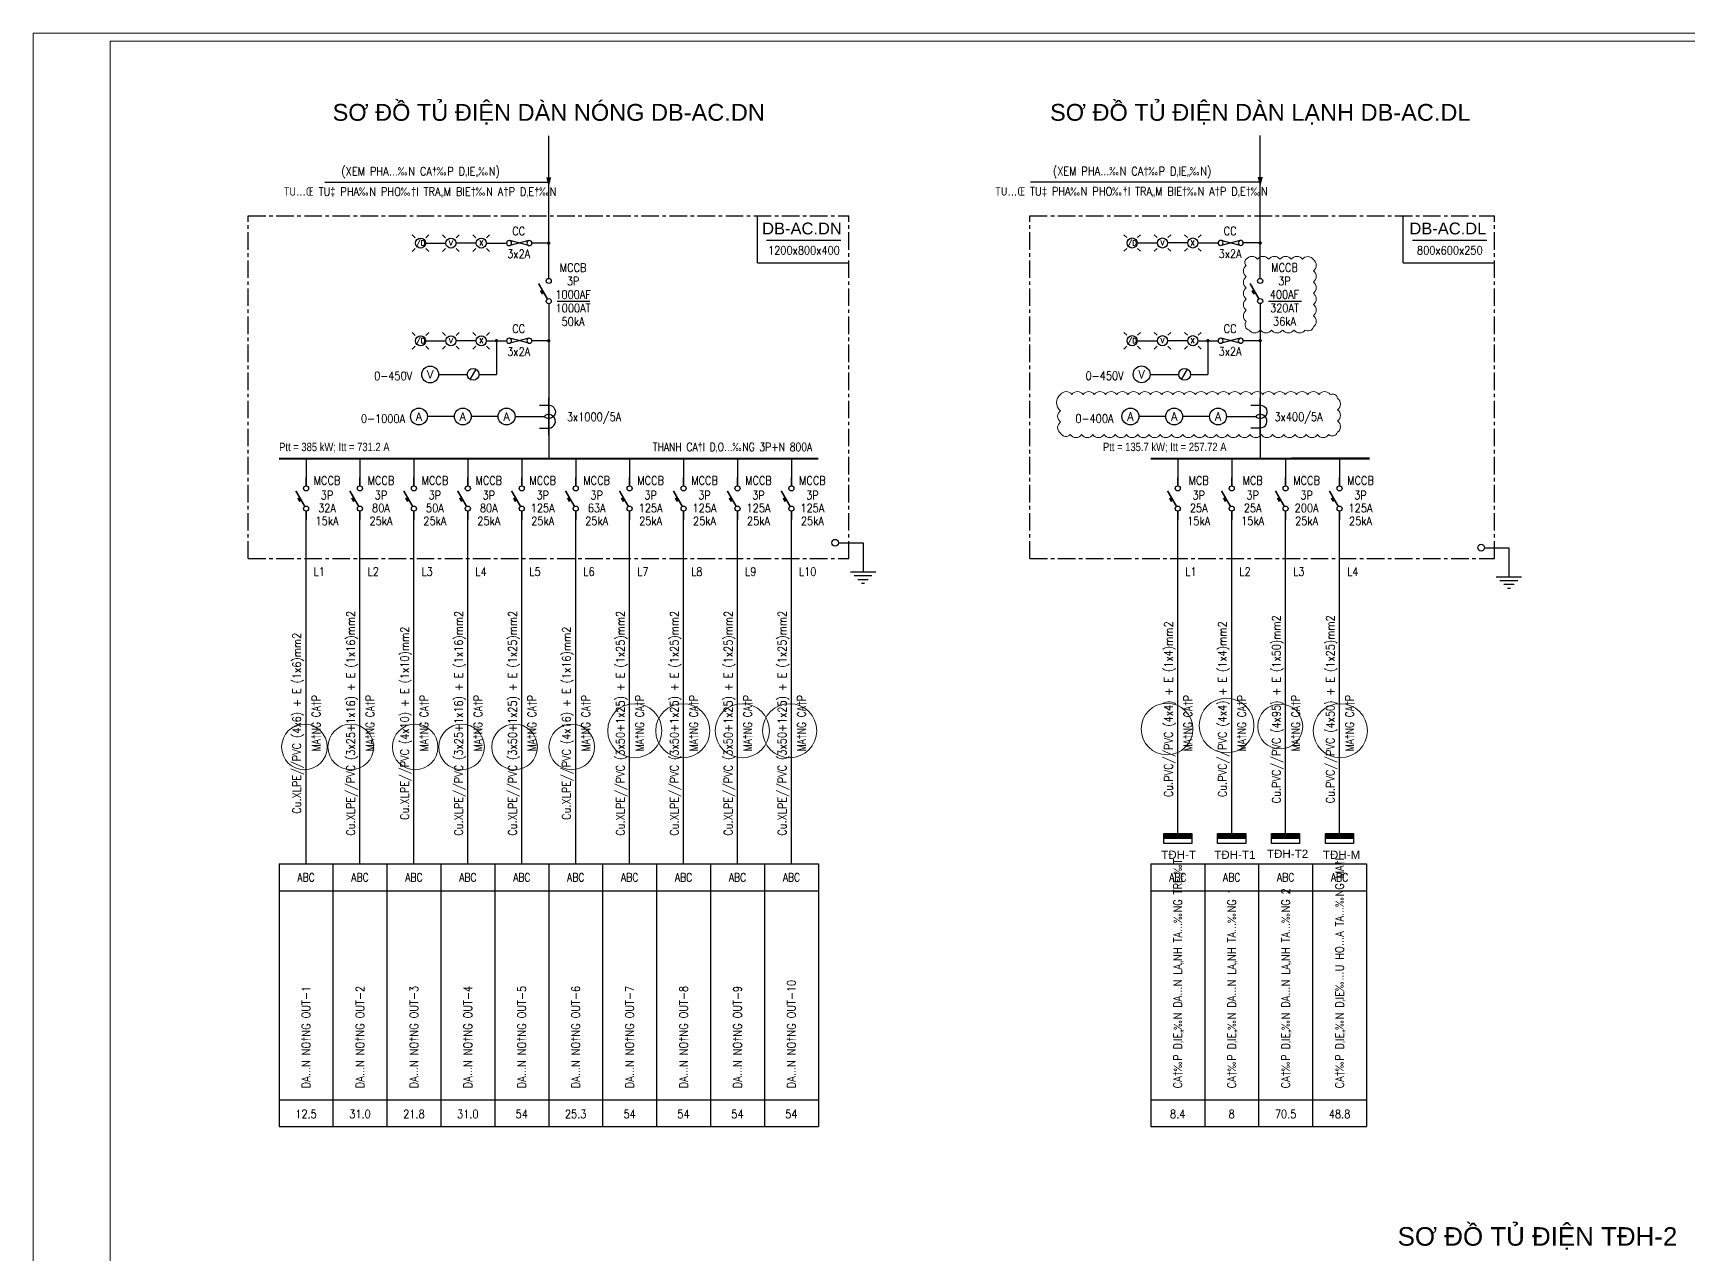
# Model space of a CAD drawing. Header units: millimetres. Extents: x -91525 to 4597779, y -698580 to 576167.
# Drawn here: x -91525 to -32612, y 428623 to 472110 of the extents above; entities that cross this region are included whole.
import ezdxf
from ezdxf.enums import TextEntityAlignment as Align

# ---------------------------------------------------------------- set-up
doc = ezdxf.new("R2010")
doc.units = ezdxf.units.MM
for name, pattern in [('CENTER', [2, 1.25, -0.25, 0.25, -0.25]), ('DASHED', [19.05, 12.7, -6.35]), ('HIDDEN', [0.375, 0.25, -0.125])]:
    doc.linetypes.add(name, pattern=pattern)
doc.layers.get('DEFPOINTS').update_dxf_attribs({"lineweight": 5})
for name, color, linetype in [('0-----Dia-Equi', 2, 'Continuous'), ('0-----Dia-Line', 4, 'Continuous'), ('0-----Dia-Text', 3, 'Continuous'), ('0-----E.L.line', 4, 'DASHED'), ('0-CDC-ME2-Equip', 2, 'Continuous'), ('DAY-CS', 4, 'HIDDEN'), ('TBD', 2, 'Continuous')]:
    doc.layers.add(name, color=color, linetype=linetype)
doc.layers.add('KHUNG TEN SD3 - Ariyana 2007$0$0-CON', color=253, linetype='Continuous', lineweight=0)
doc.styles.add('E-text', font='arial.ttf', dxfattribs={"width": 0.8, "height": 1000})
doc.styles.add('ROMANS', font='romans.shx', dxfattribs={"width": 0.7, "bigfont": 'vns.shx'})
doc.styles.add('ROMANS1', font='ROMANS1.shx', dxfattribs={"width": 0.8})

# ---------------------------------------------------------------- blocks, each defined once
blk = doc.blocks.new('DI28')
at = {"layer": '0-CDC-ME2-Equip'}
for p, q in [((0, 0), (0, -575)), ((-176.875, -650), (176.875, -650)), ((-103.75, -725), (103.75, -725)), ((-30.625, -800), (30.625, -800))]:
    blk.add_line(p, q, dxfattribs=at)
at = {"layer": '0-CDC-ME2-Equip', "color": 4}
blk.add_line((-250, -575), (250, -575), dxfattribs=at)
blk = doc.blocks.new('DI2')
at = {"layer": '0-CDC-ME2-Equip'}
for p, q in [((0, 1000), (0, 1250)), ((0, 250), (0, 0))]:
    blk.add_line(p, q, dxfattribs=at)
for points, const_width in [([(-37, 390), (-302, 850)], 50), ([(-177, 533), (-239, 641)], 60)]:
    blk.add_lwpolyline(points, dxfattribs=dict(at, const_width=const_width))
for centre in [(0, 925), (0, 325)]:
    blk.add_circle(centre, 75, dxfattribs=at)
blk = doc.blocks.new('di21')
at = {"layer": '0-CDC-ME2-Equip'}
for p, q in [((-281, 73), (281, -73)), ((-281, -73), (281, 73))]:
    blk.add_line(p, q, dxfattribs=at)
for centre in [(-300, 0), (300, 0)]:
    blk.add_circle(centre, 75, dxfattribs=at)
blk = doc.blocks.new('DOT')
at = {"const_width": 50}
blk.add_lwpolyline([(-25, 0, 1), (25, 0, 1)], format="xyb", close=True, dxfattribs=at)
blk = doc.blocks.new('di17')
at = {"color": 7}
for p, q in [((-159, 159), (-247, 247)), ((159, 159), (247, 247)), ((-159, -159), (-247, -247)), ((159, -159), (247, -247))]:
    blk.add_line(p, q, dxfattribs=at)
blk.add_circle((0, 0), 150)
at = {"color": 7, "style": 'ROMANS'}
blk.add_attdef('R', text='', height=150, dxfattribs=at).set_placement((0, 0), align=Align.MIDDLE_CENTER)
blk = doc.blocks.new('DI13')
at = {"layer": '0-CDC-ME2-Equip'}
blk.add_line((-88, -152), (88, 152), dxfattribs=at)
blk.add_circle((0, 0), 175, dxfattribs=at)
blk = doc.blocks.new('DI6')
at = {"layer": '0-CDC-ME2-Equip'}
blk.add_circle((0, 0), 250, dxfattribs=at)
at = {"layer": '0-CDC-ME2-Equip', "style": 'ROMANS'}
blk.add_text('V', height=250, dxfattribs=at).set_placement((0, 0), align=Align.MIDDLE)
blk = doc.blocks.new('DI5')
at = {"layer": '0-CDC-ME2-Equip'}
blk.add_circle((0, 0), 250, dxfattribs=at)
at = {"layer": '0-CDC-ME2-Equip', "style": 'ROMANS'}
blk.add_text('A', height=250, dxfattribs=at).set_placement((0, 0), align=Align.MIDDLE)
blk = doc.blocks.new('DI16')
at = {"layer": '0-CDC-ME2-Equip'}
blk.add_line((0, 555), (0, -555), dxfattribs=at)
for points in [[(275, 340), (0, 340, 1.251179), (86, -41, 0.140943), (116, -17, 0.162061), (121, 0, 0.162061)], [(275, -340), (0, -340, -1.251179), (86, 41, -0.140943), (116, 17, -0.162061), (121, 0, -0.162061)]]:
    blk.add_lwpolyline(points, format="xyb", dxfattribs=at)
blk = doc.blocks.new('p1')
at = {"layer": 'TBD'}
h = blk.add_hatch(dxfattribs=at)
h.set_pattern_fill('ANSI31', color=256, scale=150, style=0)
h.set_pattern_definition([(45, (-33575, -55100), (-13.258252, 13.258252), [])])
h.paths.add_polyline_path([(500, 0), (500, 175), (-500, 175), (-500, 0)])
for p, q in [((-500, 350), (500, 350)), ((-500, 0), (-500, 350)), ((-500, 175), (500, 175)), ((500, 0), (-500, 0)), ((500, 350), (500, 0))]:
    blk.add_line(p, q, dxfattribs=at)
blk = doc.blocks.new('KHUNG TEN SD3 - Ariyana 2007')
at = {"layer": 'DEFPOINTS', "color": 1}
blk.add_lwpolyline([(527153.77, 1774368.57), (527559.52, 1774368.57), (527559.52, 1774655.49), (527153.77, 1774655.49)], close=True, dxfattribs=at)
at = {"layer": 'KHUNG TEN SD3 - Ariyana 2007$0$0-CON', "const_width": 0.12}
blk.add_lwpolyline([(527162.72, 1774654.54), (527558.56, 1774654.54), (527558.56, 1774369.53), (527162.72, 1774369.53)], close=True, dxfattribs=at)

msp = doc.modelspace()

# ---------------------------------------------------------------- linework, layer by layer
at = {"color": 1, "linetype": 'CENTER', "ltscale": 500}
for p, q in [((-83868, 453390, 0), (-83868, 465606, 0)), ((-83868, 465606, 0), (-62489, 465606, 0)), ((-62488, 453390, 0), (-62489, 465606, 0)), ((-56041, 453390, 0), (-56042, 465606, 0)), ((-56042, 465606, 0), (-39494, 465606, 0)), ((-39493, 453390, 0), (-39494, 465606, 0)), ((-83868, 453390, 0), (-62488, 453390, 0)), ((-56041, 453390, 0), (-39493, 453390, 0))]:
    msp.add_line(p, q, dxfattribs=at)
at = {"color": 1, "linetype": 'Continuous'}
for p, q in [((-65739, 463926, 0), (-65739, 465606, 0)), ((-42744, 463926, 0), (-42744, 465606, 0)), ((-65416, 464735, 0), (-62768, 464735, 0)), ((-42421, 464735, 0), (-39774, 464735, 0)), ((-65739, 463926, 0), (-62489, 463926, 0)), ((-42744, 463926, 0), (-39494, 463926, 0))]:
    msp.add_line(p, q, dxfattribs=at)
at = {"color": 2, "linetype": 'Continuous'}
for p, q in [((-82768, 442516, 0), (-63568, 442516, 0)), ((-82768, 442516, 0), (-82768, 433156, 0)), ((-80848, 442516, 0), (-63568, 442516, 0)), ((-63568, 442516, 0), (-63568, 433156, 0)), ((-51734, 442516, 0), (-44054, 442516, 0)), ((-51734, 442516, 0), (-51734, 433156, 0)), ((-49814, 442516, 0), (-44054, 442516, 0)), ((-44054, 442516, 0), (-44054, 433156, 0)), ((-82768, 433156, 0), (-63568, 433156, 0)), ((-80848, 433156, 0), (-63568, 433156, 0)), ((-51734, 433156, 0), (-44054, 433156, 0)), ((-49814, 433156, 0), (-44054, 433156, 0))]:
    msp.add_line(p, q, dxfattribs=at)
at = {"linetype": 'Continuous'}
for p, q in [((-80848, 442516, 0), (-80848, 433156, 0)), ((-78928, 442516, 0), (-78928, 433156, 0)), ((-77008, 442516, 0), (-77008, 433156, 0)), ((-75088, 442516, 0), (-75088, 433156, 0)), ((-73168, 442516, 0), (-73168, 433156, 0)), ((-71248, 442516, 0), (-71248, 433156, 0)), ((-69328, 442516, 0), (-69328, 433156, 0)), ((-67408, 442516, 0), (-67408, 433156, 0)), ((-65488, 442516, 0), (-65488, 433156, 0)), ((-63568, 442516, 0), (-63568, 433156, 0)), ((-49814, 442516, 0), (-49814, 433156, 0)), ((-47894, 442516, 0), (-47894, 433156, 0)), ((-45974, 442516, 0), (-45974, 433156, 0)), ((-44054, 442516, 0), (-44054, 433156, 0)), ((-44054, 442516, 0), (-44054, 433156, 0)), ((-82768, 441556, 0), (-63568, 441556, 0)), ((-80848, 441556, 0), (-63568, 441556, 0)), ((-51734, 441556, 0), (-44054, 441556, 0)), ((-49814, 441556, 0), (-44054, 441556, 0)), ((-82768, 434116, 0), (-63568, 434116, 0)), ((-80848, 434116, 0), (-63568, 434116, 0)), ((-51734, 434116, 0), (-44054, 434116, 0)), ((-49814, 434116, 0), (-44054, 434116, 0))]:
    msp.add_line(p, q, dxfattribs=at)
at = {"layer": '0-----Dia-Equi', "color": 7}
for p, q in [((-77548, 464630, 0), (-76828, 464630, 0)), ((-75748, 464630, 0), (-76468, 464630, 0)), ((-75388, 464630, 0), (-74668, 464630, 0)), ((-73168, 464630, 0), (-73768, 464630, 0)), ((-52219, 464633, 0), (-51499, 464633, 0)), ((-50419, 464633, 0), (-51139, 464633, 0)), ((-50059, 464633, 0), (-49339, 464633, 0)), ((-47839, 464633, 0), (-48439, 464633, 0)), ((-77548, 461150, 0), (-76828, 461150, 0)), ((-75748, 461150, 0), (-76468, 461150, 0)), ((-75388, 461150, 0), (-74668, 461150, 0)), ((-75028, 461150, 0), (-75028, 459951, 0)), ((-73168, 461150, 0), (-73768, 461150, 0)), ((-52219, 461153, 0), (-51499, 461153, 0)), ((-50419, 461153, 0), (-51139, 461153, 0)), ((-50059, 461153, 0), (-49339, 461153, 0)), ((-49699, 461153, 0), (-49699, 459954, 0)), ((-47839, 461153, 0), (-48439, 461153, 0)), ((-77089, 459951, 0), (-76069, 459951, 0)), ((-75649, 459951, 0), (-75028, 459951, 0)), ((-51760, 459954, 0), (-50740, 459954, 0)), ((-50320, 459954, 0), (-49699, 459954, 0)), ((-76528, 458450, 0), (-77488, 458450, 0)), ((-74968, 458450, 0), (-75928, 458450, 0)), ((-74368, 458450, 0), (-73311, 458450, 0)), ((-51199, 458453, 0), (-52159, 458453, 0)), ((-49639, 458453, 0), (-50599, 458453, 0)), ((-49039, 458453, 0), (-47983, 458453, 0))]:
    msp.add_line(p, q, dxfattribs=at)
at = {"layer": '0-----Dia-Equi'}
for p, q in [((-62848, 453956, 0), (-61978, 453956, 0)), ((-39853, 453780, 0), (-38983, 453780, 0))]:
    msp.add_line(p, q, dxfattribs=at)
at = {"layer": '0-----Dia-Equi', "elevation": 0}
for points in [[(-73168, 466616, 0, 180, 0), (-73168, 466976, 180, 180, 0)], [(-47839, 466620, 0, 180, 0), (-47839, 466980, 180, 180, 0)]]:
    msp.add_lwpolyline(points, format="xyseb", dxfattribs=at)
at = {"layer": '0-----Dia-Equi', "const_width": 60, "elevation": 0}
for points in [[(-74998, 461150, -1), (-75058, 461150, -1)], [(-49669, 461153, -1), (-49729, 461153, -1)]]:
    msp.add_lwpolyline(points, format="xyb", close=True, dxfattribs=at)
at = {"layer": '0-----Dia-Equi'}
for centre in [(-62968, 453956, 0), (-39973, 453780, 0)]:
    msp.add_circle(centre, 120, dxfattribs=at)
at = {"layer": '0-----Dia-Line', "linetype": 'Continuous'}
for p, q in [((-73168, 463370, 0), (-73167, 468453, 0)), ((-47839, 463373, 0), (-47839, 468457, 0)), ((-81808, 456950, 0), (-81808, 455983, 0)), ((-79888, 456950, 0), (-79888, 455983, 0)), ((-77968, 456950, 0), (-77968, 455983, 0)), ((-76048, 456950, 0), (-76048, 455983, 0)), ((-74128, 456950, 0), (-74128, 455983, 0)), ((-72208, 456950, 0), (-72208, 455983, 0)), ((-70288, 456950, 0), (-70288, 455983, 0)), ((-68368, 456950, 0), (-68368, 455983, 0)), ((-66448, 456950, 0), (-66448, 455983, 0)), ((-64528, 456950, 0), (-64528, 455983, 0)), ((-50774, 456950, 0), (-50774, 455983, 0)), ((-48854, 456950, 0), (-48854, 455983, 0)), ((-46934, 456950, 0), (-46934, 455983, 0)), ((-45014, 456950, 0), (-45014, 455983, 0)), ((-81808, 453316, 0), (-81808, 455083, 0)), ((-79888, 453316, 0), (-79888, 455083, 0)), ((-77968, 453316, 0), (-77968, 455083, 0)), ((-76048, 453316, 0), (-76048, 455083, 0)), ((-74128, 453316, 0), (-74128, 455083, 0)), ((-72208, 453316, 0), (-72208, 455083, 0)), ((-70288, 453316, 0), (-70288, 455083, 0)), ((-68368, 453316, 0), (-68368, 455083, 0)), ((-66448, 453316, 0), (-66448, 455083, 0)), ((-64528, 453316, 0), (-64528, 455083, 0)), ((-50774, 453316, 0), (-50774, 455083, 0)), ((-48854, 453316, 0), (-48854, 455083, 0)), ((-46934, 453316, 0), (-46934, 455083, 0)), ((-45014, 453316, 0), (-45014, 455083, 0)), ((-81808, 442516, 0), (-81808, 453316, 0)), ((-79888, 442516, 0), (-79888, 453316, 0)), ((-77968, 442516, 0), (-77968, 453316, 0)), ((-76048, 442516, 0), (-76048, 453316, 0)), ((-74128, 442516, 0), (-74128, 453316, 0)), ((-72208, 442516, 0), (-72208, 453316, 0)), ((-70288, 442516, 0), (-70288, 453316, 0)), ((-68368, 442516, 0), (-68368, 453316, 0)), ((-66448, 442516, 0), (-66448, 453316, 0)), ((-64528, 442516, 0), (-64528, 453316, 0)), ((-50774, 443598, 0), (-50774, 453316, 0)), ((-48854, 443598, 0), (-48854, 453316, 0)), ((-46934, 443598, 0), (-46934, 453316, 0)), ((-45014, 443598, 0), (-45014, 453316, 0))]:
    msp.add_line(p, q, dxfattribs=at)
at = {"layer": '0-----Dia-Line'}
for p, q in [((-73168, 462470, 0), (-73168, 456950, 0)), ((-47839, 462473, 0), (-47839, 456953, 0))]:
    msp.add_line(p, q, dxfattribs=at)
at = {"layer": '0-----Dia-Line', "const_width": 75, "elevation": 0}
for points in [[(-82768, 456950), (-63568, 456950)], [(-51734, 456950), (-43945, 456957)]]:
    msp.add_lwpolyline(points, dxfattribs=at)
at = {"layer": '0-----Dia-Text', "color": 7, "linetype": 'Continuous'}
for p, q in [((-81143, 466805, 0), (-73167, 466805, 0)), ((-56018, 466809, 0), (-47838, 466809, 0))]:
    msp.add_line(p, q, dxfattribs=at)
at = {"layer": '0-----Dia-Text', "color": 7}
for p, q in [((-72873, 462558, 0), (-71702, 462558, 0)), ((-47544, 462561, 0), (-46373, 462561, 0))]:
    msp.add_line(p, q, dxfattribs=at)
at = {"layer": 'DEFPOINTS', "color": 7, "ltscale": 20, "elevation": 0}
for points in [[(-48334, 464052, -0.520567), (-47934, 464052, -0.520567), (-47534, 464052, -0.520567), (-47134, 464052, -0.520567), (-46734, 464052, -0.520567), (-46334, 464052, -0.520567), (-45945, 464041, -0.520567), (-45945, 463641, -0.520567), (-45945, 463241, -0.520567), (-45945, 462841, -0.520567), (-45945, 462441, -0.520567), (-45945, 462041, -0.520567), (-45945, 461641, -0.520567), (-46237, 461532, -0.520567), (-46637, 461532, -0.520567), (-47037, 461532, -0.520567), (-47437, 461532, -0.520567), (-47837, 461532, -0.520567), (-48237, 461532, -0.520567), (-48334, 461835, -0.520567), (-48334, 462235, -0.520567), (-48334, 462635, -0.520567), (-48334, 463035, -0.520567), (-48334, 463435, -0.520567), (-48334, 463835, -0.520567)], [(-54945, 459234, -0.520567), (-54545, 459234, -0.520567), (-54145, 459234, -0.520567), (-53745, 459234, -0.520567), (-53345, 459234, -0.520567), (-52945, 459234, -0.520567), (-52545, 459234, -0.520567), (-52145, 459234, -0.520567), (-51745, 459234, -0.520567), (-51345, 459234, -0.520567), (-50945, 459234, -0.520567), (-50545, 459234, -0.520567), (-50145, 459234, -0.520567), (-49745, 459234, -0.520567), (-49345, 459234, -0.520567), (-48945, 459234, -0.520567), (-48545, 459234, -0.520567), (-48145, 459234, -0.520567), (-47745, 459234, -0.520567), (-47345, 459234, -0.520567), (-46945, 459234, -0.520567), (-46545, 459234, -0.520567), (-46145, 459234, -0.520567), (-45745, 459234, -0.520567), (-45345, 459234, -0.520567), (-45085, 459094, -0.520567), (-45085, 458694, -0.520567), (-45085, 458294, -0.520567), (-45085, 457894, -0.520567), (-45398, 457807, -0.520567), (-45798, 457807, -0.520567), (-46198, 457807, -0.520567), (-46598, 457807, -0.520567), (-46998, 457807, -0.520567), (-47398, 457807, -0.520567), (-47798, 457807, -0.520567), (-48198, 457807, -0.520567), (-48598, 457807, -0.520567), (-48998, 457807, -0.520567), (-49398, 457807, -0.520567), (-49798, 457807, -0.520567), (-50198, 457807, -0.520567), (-50598, 457807, -0.520567), (-50998, 457807, -0.520567), (-51398, 457807, -0.520567), (-51798, 457807, -0.520567), (-52198, 457807, -0.520567), (-52598, 457807, -0.520567), (-52998, 457807, -0.520567), (-53398, 457807, -0.520567), (-53798, 457807, -0.520567), (-54198, 457807, -0.520567), (-54598, 457807, -0.520567), (-54945, 457860, -0.520567), (-54945, 458260, -0.520567), (-54945, 458660, -0.520567)]]:
    msp.add_lwpolyline(points, format="xyb", close=True, dxfattribs=at)
at = {"layer": 'DEFPOINTS', "color": 7, "ltscale": 20}
for centre, radius in [((-49035, 447444, 0), 973), ((-70104, 447259, 0), 963), ((-68394, 447259, 0), 963), ((-66275, 447259, 0), 963), ((-64589, 447259, 0), 963), ((-51155, 447322, 0), 920), ((-47126, 447410, 0), 800), ((-44987, 447259, 0), 963), ((-81866, 446682, 0), 812), ((-80214, 446682, 0), 812), ((-77923, 446682, 0), 812), ((-76268, 446682, 0), 812), ((-74382, 446682, 0), 812), ((-72350, 446682, 0), 812)]:
    msp.add_circle(centre, radius, dxfattribs=at)

# ---------------------------------------------------------------- block references
at = {"layer": '0-----Dia-Equi', "xscale": 1.19999999999709, "yscale": 1.19999999999709, "zscale": 1.19999999999709}
for p, values in [((-77728, 464630, 0), {'R': '/D'}), ((-76648, 464630, 0), {'R': 'V'}), ((-75568, 464630, 0), {'R': 'X'}), ((-52399, 464633, 0), {'R': '/D'}), ((-51319, 464633, 0), {'R': 'V'}), ((-50239, 464633, 0), {'R': 'X'}), ((-77728, 461150, 0), {'R': '/D'}), ((-76648, 461150, 0), {'R': 'V'}), ((-75568, 461150, 0), {'R': 'X'}), ((-52399, 461153, 0), {'R': '/D'}), ((-51319, 461153, 0), {'R': 'V'}), ((-50239, 461153, 0), {'R': 'X'})]:
    msp.add_blockref('di17', p, dxfattribs=at).add_auto_attribs(values)
at = {"layer": '0-----Dia-Equi'}
for name, p, xscale, yscale, zscale in [('di21', (-74218, 464630, 0), -1.19999999999709, 1.199999999953434, 1.2), ('DOT', (-73168, 464630, 0), -1.19999999999709, 1.199999999953434, 1.2), ('di21', (-48889, 464633, 0), -1.19999999999709, 1.199999999953434, 1.2), ('DOT', (-47839, 464633, 0), -1.19999999999709, 1.199999999953434, 1.2), ('DI2', (-73168, 462170, 0), 1.19999999999709, 1.19999999999709, 1.19999999999709), ('DI2', (-47839, 462173, 0), 1.19999999999709, 1.19999999999709, 1.19999999999709), ('di21', (-74218, 461150, 0), -1.19999999999709, 1.199999999953434, 1.2), ('DOT', (-73168, 461150, 0), -1.19999999999709, 1.199999999953434, 1.2), ('di21', (-48889, 461153, 0), -1.19999999999709, 1.199999999953434, 1.2), ('DOT', (-47839, 461153, 0), -1.19999999999709, 1.199999999953434, 1.2), ('DI6', (-77389, 459951, 0), 1.19999999999709, 1.19999999999709, 1.19999999999709), ('DI13', (-75859, 459951, 0), 1.19999999999709, 1.19999999999709, 1.19999999999709), ('DI6', (-52060, 459954, 0), 1.19999999999709, 1.19999999999709, 1.19999999999709), ('DI13', (-50530, 459954, 0), 1.19999999999709, 1.19999999999709, 1.19999999999709), ('DI5', (-77788, 458450, 0), 1.19999999999709, 1.19999999999709, 1.19999999999709), ('DI5', (-76228, 458450, 0), 1.19999999999709, 1.19999999999709, 1.19999999999709), ('DI5', (-74668, 458450, 0), 1.19999999999709, 1.19999999999709, 1.19999999999709), ('DI5', (-52459, 458453, 0), 1.19999999999709, 1.19999999999709, 1.19999999999709), ('DI5', (-50899, 458453, 0), 1.19999999999709, 1.19999999999709, 1.19999999999709), ('DI5', (-49339, 458453, 0), 1.19999999999709, 1.19999999999709, 1.19999999999709), ('DI28', (-61978, 453956, 0), 1.80000000000291, 1.80000000000291, 1.80000000000291), ('DI28', (-38983, 453780, 0), 1.80000000000291, 1.80000000000291, 1.80000000000291)]:
    msp.add_blockref(name, p, dxfattribs=dict(at, xscale=xscale, yscale=yscale, zscale=zscale))
at = {"layer": '0-----Dia-Equi', "xscale": 1.19999999999709, "yscale": 1.19999999999709, "zscale": 1.19999999999709, "rotation": 180}
for p in [(-73168, 458450, 0), (-47839, 458453, 0)]:
    msp.add_blockref('DI16', p, dxfattribs=at)
at = {"layer": '0-----Dia-Equi', "linetype": 'Continuous', "xscale": 1.19999999999709, "yscale": 1.19999999999709, "zscale": 1.19999999999709}
for p in [(-81808, 454783, 0), (-79888, 454783, 0), (-77968, 454783, 0), (-76048, 454783, 0), (-74128, 454783, 0), (-72208, 454783, 0), (-70288, 454783, 0), (-68368, 454783, 0), (-66448, 454783, 0), (-64528, 454783, 0), (-50774, 454783, 0), (-48854, 454783, 0), (-46934, 454783, 0), (-45014, 454783, 0)]:
    msp.add_blockref('DI2', p, dxfattribs=at)
at = {"layer": '0-----E.L.line', "ltscale": 20, "rotation": 180}
for p in [(-50774, 443598, 0), (-48854, 443598, 0), (-46934, 443598, 0), (-45014, 443598, 0)]:
    msp.add_blockref('p1', p, dxfattribs=at)
at = {"layer": 'DAY-CS', "color": 2, "ltscale": 5, "xscale": 306.614037341089, "yscale": 306.614037341089, "zscale": 306.614037341089}
msp.add_blockref('KHUNG TEN SD3 - Ariyana 2007', (-161724270, -543662176), dxfattribs=at)

# ---------------------------------------------------------------- texts
at = {"layer": '0-----Dia-Text', "color": 6, "style": 'E-text'}
for s, height, p in [('SƠ ĐỒ TỦ ĐIỆN DÀN NÓNG DB-AC.DN', 600, (-73168, 468986, 0)), ('SƠ ĐỒ TỦ ĐIỆN DÀN LẠNH DB-AC.DL', 600, (-47836, 468986, 0)), ('DB-AC.DN', 420, (-64152, 464940, 0)), ('DB-AC.DL', 420, (-41157, 464940, 0)), ('TĐH-T2', 295.7, (-46863, 442729, 0)), ('TĐH-T', 295.7, (-50743, 442694, 0)), ('TĐH-T1', 295.7, (-48740, 442694, 0)), ('TĐH-M', 295.7, (-44941, 442694, 0)), ('SƠ ĐỒ TỦ ĐIỆN TĐH-2', 660, (-37967, 428916))]:
    msp.add_text(s, height=height, dxfattribs=at).set_placement(p, align=Align.CENTER)
at = {"layer": '0-----Dia-Text', "style": 'ROMANS1', "width": 0.85}
for s, p in [('(XEM PHA…‰N CA†‰P D‚IE„‰N)', (-77728, 467165, 0)), ('(XEM PHA…‰N CA†‰P D‚IE„‰N)', (-52400, 467169, 0)), ('TU…Œ TU‡ PHA‰N PHO‰†I TRA„M BIE†‰N A†P D‚E†‰N', (-77750, 466445, 0)), ('TU…Œ TU‡ PHA‰N PHO‰†I TRA„M BIE†‰N A†P D‚E†‰N', (-52421, 466449, 0)), ('CC', (-74237, 465057, 0)), ('CC', (-48909, 465061, 0)), ('3x2A', (-74237, 464246, 0)), ('3x2A', (-48909, 464250, 0)), ('MCCB', (-72300, 463755, 0)), ('MCCB', (-46972, 463759, 0)), ('3P', (-72300, 463275, 0)), ('3P', (-46972, 463279, 0)), ('50kA', (-72300, 461835, 0)), ('36kA', (-46972, 461839, 0)), ('CC', (-74237, 461577, 0)), ('CC', (-48909, 461581, 0)), ('3x2A', (-74237, 460766, 0)), ('3x2A', (-48909, 460770, 0))]:
    msp.add_text(s, height=300, dxfattribs=at).set_placement(p, align=Align.MIDDLE)
at = {"layer": '0-----Dia-Text', "linetype": 'Continuous'}
for s, style, width, p in [('1200x800x400', 'ROMANS', 0.85, (-64081, 464220, 0)), ('800x600x250', 'ROMANS', 0.85, (-41087, 464220, 0)), ('MCCB', 'ROMANS1', 0.85, (-81060, 456023, 0)), ('MCCB', 'ROMANS1', 0.85, (-79140, 456023, 0)), ('MCCB', 'ROMANS1', 0.85, (-77220, 456023, 0)), ('MCCB', 'ROMANS1', 0.85, (-75300, 456023, 0)), ('MCCB', 'ROMANS1', 0.85, (-73380, 456023, 0)), ('MCCB', 'ROMANS1', 0.85, (-71460, 456023, 0)), ('MCCB', 'ROMANS1', 0.85, (-69540, 456023, 0)), ('MCCB', 'ROMANS1', 0.85, (-67620, 456023, 0)), ('MCCB', 'ROMANS1', 0.85, (-65700, 456023, 0)), ('MCCB', 'ROMANS1', 0.85, (-63780, 456023, 0)), ('MCB', 'ROMANS1', 0.85, (-50026, 456023, 0)), ('MCB', 'ROMANS1', 0.85, (-48106, 456023, 0)), ('MCCB', 'ROMANS1', 0.85, (-46186, 456023, 0)), ('MCCB', 'ROMANS1', 0.85, (-44266, 456023, 0)), ('3P', 'ROMANS1', 0.85, (-81060, 455501, 0)), ('3P', 'ROMANS1', 0.85, (-79140, 455501, 0)), ('3P', 'ROMANS1', 0.85, (-77220, 455501, 0)), ('3P', 'ROMANS1', 0.85, (-75300, 455501, 0)), ('3P', 'ROMANS1', 0.85, (-73380, 455501, 0)), ('3P', 'ROMANS1', 0.85, (-71460, 455501, 0)), ('3P', 'ROMANS1', 0.85, (-69540, 455501, 0)), ('3P', 'ROMANS1', 0.85, (-67620, 455501, 0)), ('3P', 'ROMANS1', 0.85, (-65700, 455501, 0)), ('3P', 'ROMANS1', 0.85, (-63780, 455501, 0)), ('3P', 'ROMANS1', 0.85, (-50026, 455501, 0)), ('3P', 'ROMANS1', 0.85, (-48106, 455501, 0)), ('3P', 'ROMANS1', 0.85, (-46186, 455501, 0)), ('3P', 'ROMANS1', 0.85, (-44266, 455501, 0)), ('15kA', 'ROMANS1', 0.85, (-81060, 454584, 0)), ('32A', 'ROMANS1', 0.85, (-81060, 455043, 0)), ('25kA', 'ROMANS1', 0.85, (-79140, 454584, 0)), ('80A', 'ROMANS1', 0.85, (-79140, 455043, 0)), ('25kA', 'ROMANS1', 0.85, (-77220, 454584, 0)), ('50A', 'ROMANS1', 0.85, (-77220, 455043, 0)), ('25kA', 'ROMANS1', 0.85, (-75300, 454584, 0)), ('80A', 'ROMANS1', 0.85, (-75300, 455043, 0)), ('25kA', 'ROMANS1', 0.85, (-73380, 454584, 0)), ('125A', 'ROMANS1', 0.85, (-73380, 455043, 0)), ('25kA', 'ROMANS1', 0.85, (-71460, 454584, 0)), ('63A', 'ROMANS1', 0.85, (-71460, 455043, 0)), ('25kA', 'ROMANS1', 0.85, (-69540, 454584, 0)), ('125A', 'ROMANS1', 0.85, (-69540, 455043, 0)), ('25kA', 'ROMANS1', 0.85, (-67620, 454584, 0)), ('125A', 'ROMANS1', 0.85, (-67620, 455043, 0)), ('25kA', 'ROMANS1', 0.85, (-65700, 454584, 0)), ('125A', 'ROMANS1', 0.85, (-65700, 455043, 0)), ('25kA', 'ROMANS1', 0.85, (-63780, 454584, 0)), ('125A', 'ROMANS1', 0.85, (-63780, 455043, 0)), ('15kA', 'ROMANS1', 0.85, (-50026, 454584, 0)), ('25A', 'ROMANS1', 0.85, (-50026, 455043, 0)), ('15kA', 'ROMANS1', 0.85, (-48106, 454584, 0)), ('25A', 'ROMANS1', 0.85, (-48106, 455043, 0)), ('25kA', 'ROMANS1', 0.85, (-46186, 454584, 0)), ('25kA', 'ROMANS1', 0.85, (-44266, 454584, 0)), ('ABC', 'ROMANS1', 0.8, (-81807, 441886, 0)), ('ABC', 'ROMANS1', 0.8, (-79887, 441886, 0)), ('ABC', 'ROMANS1', 0.8, (-77967, 441886, 0)), ('ABC', 'ROMANS1', 0.8, (-76047, 441886, 0)), ('ABC', 'ROMANS1', 0.8, (-74127, 441886, 0)), ('ABC', 'ROMANS1', 0.8, (-72207, 441886, 0)), ('ABC', 'ROMANS1', 0.8, (-70287, 441886, 0)), ('ABC', 'ROMANS1', 0.8, (-68367, 441886, 0)), ('ABC', 'ROMANS1', 0.8, (-66447, 441886, 0)), ('ABC', 'ROMANS1', 0.8, (-64527, 441886, 0)), ('ABC', 'ROMANS1', 0.8, (-50773, 441886, 0)), ('ABC', 'ROMANS1', 0.8, (-48853, 441886, 0)), ('ABC', 'ROMANS1', 0.8, (-46933, 441886, 0)), ('ABC', 'ROMANS1', 0.8, (-45013, 441886, 0)), ('12.5', 'ROMANS1', 0.85, (-81808, 433456, 0)), ('31.0', 'ROMANS1', 0.85, (-79888, 433456, 0)), ('21.8', 'ROMANS1', 0.85, (-77968, 433456, 0)), ('31.0', 'ROMANS1', 0.85, (-76048, 433456, 0)), ('54', 'ROMANS1', 0.85, (-74128, 433456, 0)), ('25.3', 'ROMANS1', 0.85, (-72208, 433456, 0)), ('54', 'ROMANS1', 0.85, (-70288, 433456, 0)), ('54', 'ROMANS1', 0.85, (-68368, 433456, 0)), ('54', 'ROMANS1', 0.85, (-66448, 433456, 0)), ('54', 'ROMANS1', 0.85, (-64528, 433456, 0)), ('8.4', 'ROMANS1', 0.85, (-50774, 433456, 0)), ('8', 'ROMANS1', 0.85, (-48854, 433456, 0)), ('70.5', 'ROMANS1', 0.85, (-46934, 433456, 0)), ('48.8', 'ROMANS1', 0.85, (-45014, 433456, 0))]:
    msp.add_text(s, height=300, dxfattribs=dict(at, style=style, width=width)).set_placement(p, align=Align.CENTER)
at = {"layer": '0-----Dia-Text', "color": 2, "style": 'ROMANS1', "width": 0.85}
for s, p in [('1000AF', (-72300, 462795, 0)), ('400AF', (-46972, 462799, 0)), ('1000AT', (-72300, 462315, 0)), ('320AT', (-46972, 462319, 0))]:
    msp.add_text(s, height=300, dxfattribs=at).set_placement(p, align=Align.MIDDLE)
at = {"layer": '0-----Dia-Text', "style": 'ROMANS1', "width": 0.85}
for p in [(-78706, 459748, 0), (-53378, 459752, 0)]:
    msp.add_text('0-450V', height=300, dxfattribs=at).set_placement(p, align=Align.CENTER)
at = {"layer": '0-----Dia-Text', "color": 2, "style": 'ROMANS1', "width": 0.85}
for s, p in [('0-1000A', (-79068, 458227, 0)), ('3x1000/5A', (-71554, 458289, 0)), ('0-400A', (-53739, 458230, 0)), ('3x400/5A', (-46472, 458292, 0))]:
    msp.add_text(s, height=300, dxfattribs=at).set_placement(p, align=Align.CENTER)
at = {"layer": '0-----Dia-Text', "color": 6, "style": 'E-text', "width": 0.8}
for s, p in [('Ptt = 385 kW; Itt = 731.2 A', (-82765, 457218, 0)), ('Ptt = 135.7 kW; Itt = 257.72 A', (-53436, 457219, 0))]:
    msp.add_text(s, height=300, dxfattribs=at).set_placement(p)
at = {"layer": '0-----Dia-Text', "style": 'ROMANS1', "width": 0.8}
msp.add_text('THANH CA†I D‚O…‰NG 3P+N 800A', height=300, dxfattribs=at).set_placement((-63786, 457218, 0), align=Align.RIGHT)
at = {"layer": '0-----Dia-Text', "color": 2, "linetype": 'Continuous', "style": 'ROMANS1', "width": 0.85}
for s, p in [('200A', (-46186, 455043, 0)), ('125A', (-44266, 455043, 0))]:
    msp.add_text(s, height=300, dxfattribs=at).set_placement(p, align=Align.CENTER)
at = {"layer": '0-----Dia-Text', "linetype": 'Continuous', "style": 'ROMANS', "width": 0.85}
for s, p in [('L1', (-81538, 452776, 0)), ('L2', (-79618, 452776, 0)), ('L3', (-77698, 452776, 0)), ('L4', (-75778, 452776, 0)), ('L5', (-73858, 452776, 0)), ('L6', (-71938, 452776, 0)), ('L7', (-70018, 452776, 0)), ('L8', (-68098, 452776, 0)), ('L9', (-66178, 452776, 0)), ('L10', (-64258, 452776, 0)), ('L1', (-50504, 452776, 0)), ('L2', (-48584, 452776, 0)), ('L3', (-46664, 452776, 0)), ('L4', (-44744, 452776, 0))]:
    msp.add_text(s, height=300, dxfattribs=at).set_placement(p)
at = {"layer": '0-----Dia-Text', "linetype": 'Continuous'}
for s, style, width, p in [('Cu.XLPE//PVC (3x25+1x16) + E (1x16)mm2', 'ROMANS', 0.85, (-80068, 447525, 0)), ('Cu.XLPE//PVC (3x25+1x16) + E (1x16)mm2', 'ROMANS', 0.85, (-76228, 447525, 0)), ('Cu.XLPE//PVC (3x50+1x25) + E (1x25)mm2', 'ROMANS', 0.85, (-74308, 447525, 0)), ('Cu.XLPE//PVC (3x50+1x25) + E (1x25)mm2', 'ROMANS', 0.85, (-70468, 447525, 0)), ('Cu.XLPE//PVC (3x50+1x25) + E (1x25)mm2', 'ROMANS', 0.85, (-68548, 447525, 0)), ('Cu.XLPE//PVC (3x50+1x25) + E (1x25)mm2', 'ROMANS', 0.85, (-66628, 447525, 0)), ('Cu.XLPE//PVC (3x50+1x25) + E (1x25)mm2', 'ROMANS', 0.85, (-64708, 447525, 0)), ('Cu.XLPE//PVC (4x6) + E (1x6)mm2', 'ROMANS', 0.85, (-81988, 447525, 0)), ('Cu.XLPE//PVC (4x10) + E (1x10)mm2', 'ROMANS', 0.85, (-78148, 447525, 0)), ('Cu.XLPE//PVC (4x16) + E (1x16)mm2', 'ROMANS', 0.85, (-72388, 447525, 0)), ('Cu.PVC//PVC (4x4) + E (1x4)mm2', 'ROMANS', 0.85, (-50954, 448023, 0)), ('Cu.PVC//PVC (4x4) + E (1x4)mm2', 'ROMANS', 0.85, (-49034, 448023, 0)), ('MA†NG CA†P', 'ROMANS1', 0.8, (-81298, 447525, 0)), ('MA†NG CA†P', 'ROMANS1', 0.8, (-79378, 447525, 0)), ('MA†NG CA†P', 'ROMANS1', 0.8, (-77458, 447525, 0)), ('MA†NG CA†P', 'ROMANS1', 0.8, (-75538, 447525, 0)), ('MA†NG CA†P', 'ROMANS1', 0.8, (-73618, 447525, 0)), ('MA†NG CA†P', 'ROMANS1', 0.8, (-71698, 447525, 0)), ('MA†NG CA†P', 'ROMANS1', 0.8, (-69778, 447525, 0)), ('MA†NG CA†P', 'ROMANS1', 0.8, (-67858, 447525, 0)), ('MA†NG CA†P', 'ROMANS1', 0.8, (-65938, 447525, 0)), ('MA†NG CA†P', 'ROMANS1', 0.8, (-64018, 447525, 0)), ('MA†NG CA†P', 'ROMANS1', 0.8, (-50264, 447525, 0)), ('MA†NG CA†P', 'ROMANS1', 0.8, (-48344, 447525, 0)), ('MA†NG CA†P', 'ROMANS1', 0.8, (-46424, 447525, 0)), ('MA†NG CA†P', 'ROMANS1', 0.8, (-44504, 447525, 0))]:
    msp.add_text(s, height=300, rotation=90, dxfattribs=dict(at, style=style, width=width)).set_placement(p, align=Align.CENTER)
at = {"layer": '0-----Dia-Text', "color": 2, "linetype": 'Continuous', "style": 'ROMANS', "width": 0.85}
for s, p in [('Cu.PVC//PVC (4x95) + E (1x50)mm2', (-47114, 448023, 0)), ('Cu.PVC//PVC (4x50) + E (1x25)mm2', (-45194, 448023, 0))]:
    msp.add_text(s, height=300, rotation=90, dxfattribs=at).set_placement(p, align=Align.CENTER)
at = {"layer": '0-----Dia-Text', "linetype": 'Continuous', "style": 'ROMANS1', "width": 0.85}
for s, p in [('CA†‰P D‚IE„‰N DA…N LA„NH TA…‰NG TRE„‰T', (-50623, 434524, 0)), ('CA†‰P D‚IE„‰N D‚IE‰…U HO…A TA…‰NG MA†I', (-44863, 434524, 0)), ('CA†‰P D‚IE„‰N DA…N LA„NH TA…‰NG 1', (-48703, 434524, 0)), ('CA†‰P D‚IE„‰N DA…N LA„NH TA…‰NG 2', (-46783, 434524, 0)), ('DA…N NO†NG OUT-10', (-64377, 434523, 0)), ('DA…N NO†NG OUT-1', (-81657, 434523, 0)), ('DA…N NO†NG OUT-2', (-79737, 434523, 0)), ('DA…N NO†NG OUT-3', (-77817, 434523, 0)), ('DA…N NO†NG OUT-4', (-75897, 434523, 0)), ('DA…N NO†NG OUT-5', (-73977, 434523, 0)), ('DA…N NO†NG OUT-6', (-72057, 434523, 0)), ('DA…N NO†NG OUT-7', (-70137, 434523, 0)), ('DA…N NO†NG OUT-8', (-68217, 434523, 0)), ('DA…N NO†NG OUT-9', (-66297, 434523, 0))]:
    msp.add_text(s, height=300, rotation=90, dxfattribs=at).set_placement(p)

doc.saveas('drawing.dxf')
